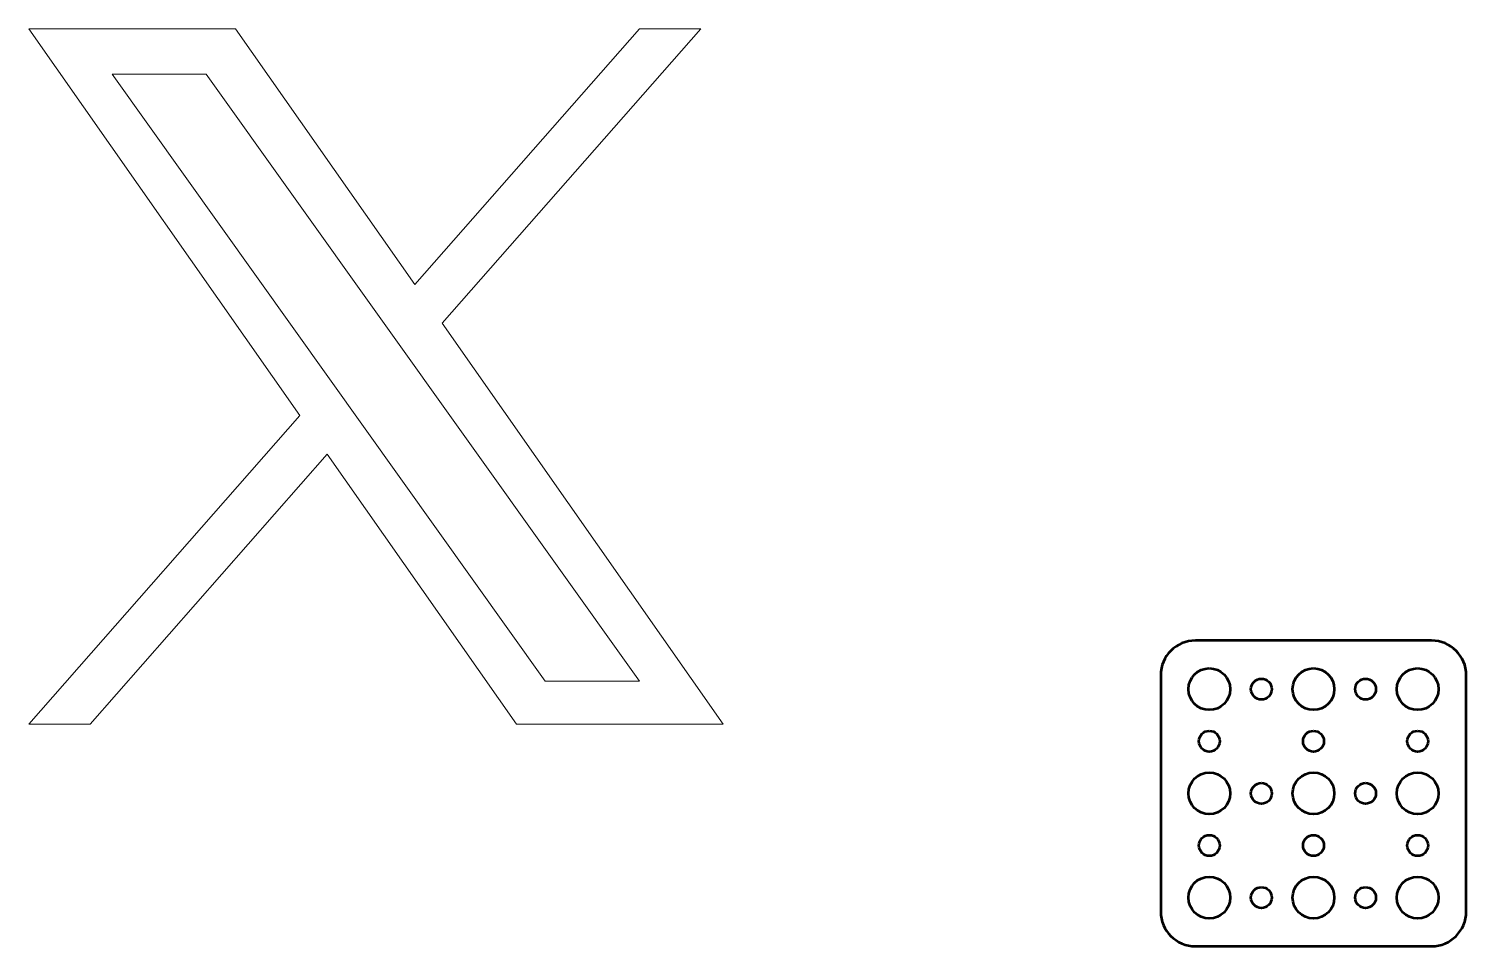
# Model space of a CAD drawing. Header units: centimetres. Extents: x -150 to 29, y -15 to 29.
# Drawn here: x 8.5 to 29.2, y -2.2 to 11 of the extents above; entities that cross this region are included whole.
import ezdxf

# ---------------------------------------------------------------- set-up
doc = ezdxf.new("R2010")
doc.units = ezdxf.units.CM
doc.header["$MEASUREMENT"] = 0
doc.layers.add('Layer 1', color=7, linetype='Continuous')

msp = doc.modelspace()

# ---------------------------------------------------------------- linework, layer by layer
at = {"layer": 'Layer 1', "lineweight": 53}
for centre, major_axis in [((25.50001, 1.49999), (0, 0.30001)), ((27.00001, 1.49999), (0, 0.30001)), ((28.50001, 1.49999), (0, 0.30001)), ((26.25, 1.5), (0, 0.15)), ((27.75, 1.5), (0, 0.15)), ((25.5, 0.75), (0, 0.15)), ((27, 0.75), (0, 0.15)), ((28.5, 0.75), (0, 0.15)), ((25.50001, -0.00001), (0, 0.30001)), ((27.00001, -0.00001), (0, 0.30001)), ((28.50001, -0.00001), (0, 0.30001)), ((26.25, 0), (0, 0.15)), ((27.75, 0), (0, 0.15)), ((25.5, -0.75), (0, 0.15)), ((27, -0.75), (0, 0.15)), ((28.5, -0.75), (0, 0.15)), ((25.50001, -1.50001), (0, 0.30001)), ((27.00001, -1.50001), (0, 0.30001)), ((28.50001, -1.50001), (0, 0.30001)), ((26.25, -1.5), (0, 0.15)), ((27.75, -1.5), (0, 0.15))]:
    msp.add_ellipse(centre, major_axis=major_axis, ratio=1, dxfattribs=at)
at = {"layer": 'Layer 1', "lineweight": 9}
for points, knots in [([(14.45232, 6.76582), (14.45232, 6.76582), (18.49999, 0.99583), (18.49999, 0.99583), (18.49999, 0.99583), (18.49999, 0.99583), (15.52199, 0.99583), (15.52199, 0.99583), (15.52199, 0.99583), (15.52199, 0.99583), (12.79533, 4.88218), (12.79533, 4.88218), (12.79533, 4.88218), (12.79533, 4.88218), (9.382, 0.99583), (9.382, 0.99583), (9.382, 0.99583), (9.382, 0.99583), (8.49999, 0.99583), (8.49999, 0.99583), (8.49999, 0.99583), (8.49999, 0.99583), (12.40433, 5.43984), (12.40433, 5.43984), (12.40433, 5.43984), (12.40433, 5.43984), (8.49999, 11.00417), (8.49999, 11.00417), (8.49999, 11.00417), (8.49999, 11.00417), (11.478, 11.00417), (11.478, 11.00417), (11.478, 11.00417), (11.478, 11.00417), (14.05932, 7.32483), (14.05932, 7.32483), (14.05932, 7.32483), (14.05932, 7.32483), (17.29366, 11.00417), (17.29366, 11.00417), (17.29366, 11.00417), (17.29366, 11.00417), (18.17566, 11.00417), (18.17566, 11.00417), (18.17566, 11.00417), (18.17566, 11.00417), (14.45232, 6.76582), (14.45232, 6.76582)], [0, 0, 0, 0, 0.07692308, 0.07692308, 0.07692308, 0.07692308, 0.15384615, 0.15384615, 0.15384615, 0.15384615, 0.23076923, 0.23076923, 0.23076923, 0.23076923, 0.30769231, 0.30769231, 0.30769231, 0.30769231, 0.38461538, 0.38461538, 0.38461538, 0.38461538, 0.46153846, 0.46153846, 0.46153846, 0.46153846, 0.53846154, 0.53846154, 0.53846154, 0.53846154, 0.61538462, 0.61538462, 0.61538462, 0.61538462, 0.69230769, 0.69230769, 0.69230769, 0.69230769, 0.76923077, 0.76923077, 0.76923077, 0.76923077, 0.84615385, 0.84615385, 0.84615385, 0.84615385, 1, 1, 1, 1]), ([(9.70032, 10.35283), (9.70032, 10.35283), (15.93766, 1.61516), (15.93766, 1.61516), (15.93766, 1.61516), (15.93766, 1.61516), (17.293, 1.61516), (17.293, 1.61516), (17.293, 1.61516), (17.293, 1.61516), (11.05534, 10.35283), (11.05534, 10.35283), (11.05534, 10.35283), (11.05534, 10.35283), (9.70032, 10.35283), (9.70032, 10.35283)], [0, 0, 0, 0, 0.2, 0.2, 0.2, 0.2, 0.4, 0.4, 0.4, 0.4, 0.6, 0.6, 0.6, 0.6, 1, 1, 1, 1]), ([(9.70032, 10.35283), (9.70032, 10.35283), (9.70032, 10.35283), (9.70032, 10.35283), (9.70032, 10.35283), (9.70032, 10.35283), (9.70032, 10.35283), (9.70032, 10.35283)], [0, 0, 0, 0, 0.33333333, 0.33333333, 0.33333333, 0.33333333, 1, 1, 1, 1])]:
    msp.add_open_spline(points, degree=3, knots=knots, dxfattribs=at)
at = {"layer": 'Layer 1', "lineweight": 53}
msp.add_open_spline([(24.8, -1.7), (24.8, -1.7), (24.8, 1.7), (24.8, 1.7), (24.8, 1.7), (24.8, 1.97614), (25.02386, 2.2), (25.3, 2.2), (25.3, 2.2), (25.3, 2.2), (28.7, 2.2), (28.7, 2.2), (28.7, 2.2), (28.97614, 2.2), (29.2, 1.97614), (29.2, 1.7), (29.2, 1.7), (29.2, 1.7), (29.2, -1.7), (29.2, -1.7), (29.2, -1.7), (29.2, -1.97614), (28.97614, -2.2), (28.7, -2.2), (28.7, -2.2), (28.7, -2.2), (25.3, -2.2), (25.3, -2.2), (25.3, -2.2), (25.02386, -2.2), (24.8, -1.97614), (24.8, -1.7)], degree=3, knots=[0, 0, 0, 0, 0.11111111, 0.11111111, 0.11111111, 0.11111111, 0.22222222, 0.22222222, 0.22222222, 0.22222222, 0.33333333, 0.33333333, 0.33333333, 0.33333333, 0.44444444, 0.44444444, 0.44444444, 0.44444444, 0.55555556, 0.55555556, 0.55555556, 0.55555556, 0.66666667, 0.66666667, 0.66666667, 0.66666667, 0.77777778, 0.77777778, 0.77777778, 0.77777778, 1, 1, 1, 1], dxfattribs=at)

doc.saveas('drawing.dxf')
